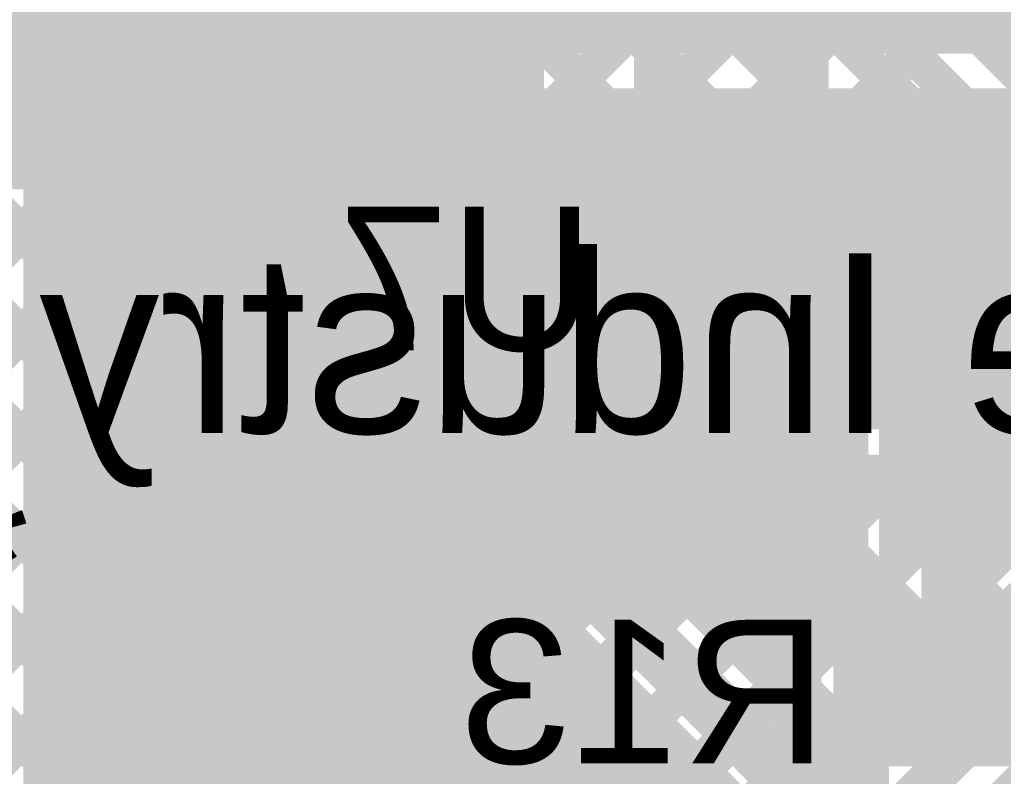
# Model space of a CAD drawing. Header units: millimetres. Extents: x -0.33 to 3.26, y -0.12 to 2.83.
# Drawn here: x -0.068 to 0.2059, y 0.6034 to 0.8141 of the extents above; entities that cross this region are included whole.
import ezdxf

# ---------------------------------------------------------------- set-up
doc = ezdxf.new("R2010")
doc.units = ezdxf.units.MM
doc.header["$MEASUREMENT"] = 0
for name, color, linetype in [('BottomLayer', 5, 'Continuous'), ('BottomOverlay', 54, 'Continuous'), ('BottomPaste', 16, 'Continuous'), ('BottomSolder', 6, 'Continuous'), ('TopLayer', 1, 'Continuous'), ('TopOverlay', 2, 'Continuous'), ('TopPaste', 8, 'Continuous'), ('TopSolder', 216, 'Continuous'), ('ViaHoleLayer', 16, 'Continuous')]:
    doc.layers.add(name, color=color, linetype=linetype)
doc.styles.add('Agency FB', font='', dxfattribs={"height": 0.2})
doc.styles.add('Arial', font='', dxfattribs={"height": 0.2})
doc.styles.get('Agency FB').set_extended_font_data('Agency FB')
doc.styles.get('Arial').set_extended_font_data('Arial')

# ---------------------------------------------------------------- blocks, each defined once
blk = doc.blocks.new('PS2801C_1_F3_A_B_5')
at = {"layer": 'BottomLayer'}
for points in [[(-0.03937, 0.06772), (0.03937, 0.06772), (0.03937, 0.03228), (-0.03937, 0.03228)], [(0.23622, 0.06772), (0.31496, 0.06772), (0.31496, 0.03228), (0.23622, 0.03228)], [(-0.03937, 0.01772), (0.03937, 0.01772), (0.03937, -0.01772), (-0.03937, -0.01772)], [(0.23622, 0.01772), (0.31496, 0.01772), (0.31496, -0.01772), (0.23622, -0.01772)]]:
    blk.add_hatch(color=5, dxfattribs=at).paths.add_polyline_path(points)
at = {"layer": 'BottomPaste'}
for points in [[(-0.03937, 0.06772), (0.03937, 0.06772), (0.03937, 0.03228), (-0.03937, 0.03228)], [(0.23622, 0.06772), (0.31496, 0.06772), (0.31496, 0.03228), (0.23622, 0.03228)], [(-0.03937, 0.01772), (0.03937, 0.01772), (0.03937, -0.01772), (-0.03937, -0.01772)], [(0.23622, 0.01772), (0.31496, 0.01772), (0.31496, -0.01772), (0.23622, -0.01772)]]:
    blk.add_hatch(color=16, dxfattribs=at).paths.add_polyline_path(points)
at = {"layer": 'BottomSolder'}
for points in [[(-0.04337, 0.07172), (0.04337, 0.07172), (0.04337, 0.02828), (-0.04337, 0.02828)], [(0.23222, 0.07172), (0.31896, 0.07172), (0.31896, 0.02828), (0.23222, 0.02828)], [(-0.04337, 0.02172), (0.04337, 0.02172), (0.04337, -0.02172), (-0.04337, -0.02172)], [(0.23222, 0.02172), (0.31896, 0.02172), (0.31896, -0.02172), (0.23222, -0.02172)]]:
    blk.add_hatch(color=6, dxfattribs=at).paths.add_polyline_path(points)
at = {"layer": 'BottomOverlay', "const_width": 0.01}
for points in [[(0.017, 0.085), (0.259, 0.085)], [(0.017, -0.035), (0.259, -0.035)]]:
    blk.add_lwpolyline(points, dxfattribs=at)
at = {"layer": 'BottomOverlay'}
for points, const_width in [([(0.0145, 0.085, 1), (0.0195, 0.085, 1)], 0.005), ([(0.2565, 0.085, 1), (0.2615, 0.085, 1)], 0.005), ([(-0.01993, -0.038, 1), (-0.03407, -0.038, 1)], 0.01575), ([(-0.03801, -0.038, 1), (-0.03013, -0.038, 1)], 0.00787), ([(-0.02387, -0.038, 1), (-0.01599, -0.038, 1)], 0.00787), ([(0.0145, -0.035, 1), (0.0195, -0.035, 1)], 0.005), ([(0.2565, -0.035, 1), (0.2615, -0.035, 1)], 0.005)]:
    blk.add_lwpolyline(points, format="xyb", close=True, dxfattribs=dict(at, const_width=const_width))
blk = doc.blocks.new('R__0603_B_39')
at = {"layer": 'BottomLayer'}
for points in [[(-0.015, 0.0175), (-0.015, -0.0175), (-0.045, -0.0175), (-0.045, 0.0175)], [(0.045, 0.0175), (0.045, -0.0175), (0.015, -0.0175), (0.015, 0.0175)]]:
    blk.add_hatch(color=5, dxfattribs=at).paths.add_polyline_path(points)
at = {"layer": 'BottomPaste'}
for points in [[(-0.015, 0.0175), (-0.015, -0.0175), (-0.045, -0.0175), (-0.045, 0.0175)], [(0.045, 0.0175), (0.045, -0.0175), (0.015, -0.0175), (0.015, 0.0175)]]:
    blk.add_hatch(color=16, dxfattribs=at).paths.add_polyline_path(points)
at = {"layer": 'BottomSolder'}
for points in [[(-0.011, 0.0215), (-0.011, -0.0215), (-0.049, -0.0215), (-0.049, 0.0215)], [(0.049, 0.0215), (0.049, -0.0215), (0.011, -0.0215), (0.011, 0.0215)]]:
    blk.add_hatch(color=6, dxfattribs=at).paths.add_polyline_path(points)
at = {"layer": 'BottomOverlay', "const_width": 0.01}
for points in [[(-0.052, 0.024), (0.052, 0.024)], [(-0.052, 0.024), (-0.052, -0.024)], [(0.052, 0.024), (0.052, -0.024)], [(-0.052, -0.024), (0.052, -0.024)]]:
    blk.add_lwpolyline(points, dxfattribs=at)
at = {"layer": 'BottomOverlay', "const_width": 0.005}
for points in [[(-0.0545, 0.024, 1), (-0.0495, 0.024, 1)], [(-0.0545, 0.024, 1), (-0.0495, 0.024, 1)], [(0.0495, 0.024, 1), (0.0545, 0.024, 1)], [(0.0495, 0.024, 1), (0.0545, 0.024, 1)], [(-0.0545, -0.024, 1), (-0.0495, -0.024, 1)], [(-0.0545, -0.024, 1), (-0.0495, -0.024, 1)], [(0.0495, -0.024, 1), (0.0545, -0.024, 1)], [(0.0495, -0.024, 1), (0.0545, -0.024, 1)]]:
    blk.add_lwpolyline(points, format="xyb", close=True, dxfattribs=at)
blk = doc.blocks.new('R__0402_52')
at = {"layer": 'TopLayer'}
for points in [[(-0.0275, -0.0125), (-0.0275, 0.0125), (-0.0095, 0.0125), (-0.0095, -0.0125)], [(0.0095, -0.0125), (0.0095, 0.0125), (0.0275, 0.0125), (0.0275, -0.0125)]]:
    blk.add_hatch(color=1, dxfattribs=at).paths.add_polyline_path(points)
at = {"layer": 'TopPaste'}
for points in [[(-0.0275, -0.0125), (-0.0275, 0.0125), (-0.0095, 0.0125), (-0.0095, -0.0125)], [(0.0095, -0.0125), (0.0095, 0.0125), (0.0275, 0.0125), (0.0275, -0.0125)]]:
    blk.add_hatch(color=8, dxfattribs=at).paths.add_polyline_path(points)
at = {"layer": 'TopSolder'}
for points in [[(-0.0315, -0.0165), (-0.0315, 0.0165), (-0.0055, 0.0165), (-0.0055, -0.0165)], [(0.0055, -0.0165), (0.0055, 0.0165), (0.0315, 0.0165), (0.0315, -0.0165)]]:
    blk.add_hatch(color=216, dxfattribs=at).paths.add_polyline_path(points)
at = {"layer": 'TopOverlay', "const_width": 0.005}
for points in [[(-0.0325, -0.0175), (-0.0325, 0.0175)], [(-0.0085, 0.0175), (-0.0325, 0.0175)], [(0.0325, 0.0175), (0.0085, 0.0175)], [(0.0325, -0.0175), (0.0325, 0.0175)], [(-0.0085, -0.0175), (-0.0325, -0.0175)], [(0.0325, -0.0175), (0.0085, -0.0175)]]:
    blk.add_lwpolyline(points, dxfattribs=at)
at = {"layer": 'TopOverlay', "const_width": 0.0025}
for points in [[(-0.03375, 0.0175, 1), (-0.03125, 0.0175, 1)], [(-0.03375, 0.0175, 1), (-0.03125, 0.0175, 1)], [(-0.00975, 0.0175, 1), (-0.00725, 0.0175, 1)], [(0.00725, 0.0175, 1), (0.00975, 0.0175, 1)], [(0.03125, 0.0175, 1), (0.03375, 0.0175, 1)], [(0.03125, 0.0175, 1), (0.03375, 0.0175, 1)], [(-0.03375, -0.0175, 1), (-0.03125, -0.0175, 1)], [(-0.03375, -0.0175, 1), (-0.03125, -0.0175, 1)], [(-0.00975, -0.0175, 1), (-0.00725, -0.0175, 1)], [(0.00725, -0.0175, 1), (0.00975, -0.0175, 1)], [(0.03125, -0.0175, 1), (0.03375, -0.0175, 1)], [(0.03125, -0.0175, 1), (0.03375, -0.0175, 1)]]:
    blk.add_lwpolyline(points, format="xyb", close=True, dxfattribs=at)
blk = doc.blocks.new('SOT23_3_69')
at = {"layer": 'TopLayer'}
for points in [[(0.01574, 0.02657), (-0.01575, 0.02657), (-0.01575, 0.05807), (0.01574, 0.05807)], [(-0.02166, -0.05807), (-0.05316, -0.05807), (-0.05316, -0.02657), (-0.02166, -0.02657)], [(0.05314, -0.05807), (0.02165, -0.05807), (0.02165, -0.02657), (0.05314, -0.02657)]]:
    blk.add_hatch(color=1, dxfattribs=at).paths.add_polyline_path(points)
at = {"layer": 'TopPaste'}
for points in [[(0.01574, 0.02657), (-0.01575, 0.02657), (-0.01575, 0.05807), (0.01574, 0.05807)], [(-0.02166, -0.05807), (-0.05316, -0.05807), (-0.05316, -0.02657), (-0.02166, -0.02657)], [(0.05314, -0.05807), (0.02165, -0.05807), (0.02165, -0.02657), (0.05314, -0.02657)]]:
    blk.add_hatch(color=8, dxfattribs=at).paths.add_polyline_path(points)
at = {"layer": 'TopSolder'}
for points in [[(0.01974, 0.02257), (-0.01975, 0.02257), (-0.01975, 0.06207), (0.01974, 0.06207)], [(-0.01766, -0.06207), (-0.05716, -0.06207), (-0.05716, -0.02257), (-0.01766, -0.02257)], [(0.05714, -0.06207), (0.01765, -0.06207), (0.01765, -0.02257), (0.05714, -0.02257)]]:
    blk.add_hatch(color=216, dxfattribs=at).paths.add_polyline_path(points)
at = {"layer": 'TopOverlay', "const_width": 0.01}
for points in [[(-0.06401, 0.032), (-0.06401, -0.03)], [(-0.06401, 0.032), (-0.02901, 0.032)], [(0.02899, 0.031), (0.06399, 0.031)], [(0.06399, 0.031), (0.06399, -0.03)], [(-0.01101, -0.032), (0.01099, -0.032)]]:
    blk.add_lwpolyline(points, dxfattribs=at)
at = {"layer": 'TopOverlay'}
for points, const_width in [([(-0.06651, 0.032, 1), (-0.06151, 0.032, 1)], 0.005), ([(-0.06651, 0.032, 1), (-0.06151, 0.032, 1)], 0.005), ([(-0.03151, 0.032, 1), (-0.02651, 0.032, 1)], 0.005), ([(0.02649, 0.031, 1), (0.03149, 0.031, 1)], 0.005), ([(0.06149, 0.031, 1), (0.06649, 0.031, 1)], 0.005), ([(0.06149, 0.031, 1), (0.06649, 0.031, 1)], 0.005), ([(-0.06651, -0.03, 1), (-0.06151, -0.03, 1)], 0.005), ([(-0.01351, -0.032, 1), (-0.00851, -0.032, 1)], 0.005), ([(0.00849, -0.032, 1), (0.01349, -0.032, 1)], 0.005), ([(0.06149, -0.03, 1), (0.06649, -0.03, 1)], 0.005), ([(-0.06409, -0.068, 1), (-0.07393, -0.068, 1)], 0.00984), ([(-0.07639, -0.068, 1), (-0.07147, -0.068, 1)], 0.00492), ([(-0.06655, -0.068, 1), (-0.06162, -0.068, 1)], 0.00492)]:
    blk.add_lwpolyline(points, format="xyb", close=True, dxfattribs=dict(at, const_width=const_width))
blk = doc.blocks.new('T________B_____12_P___95')
at = {"layer": 'TopOverlay', "const_width": 0.01}
for points in [[(2.325, 0.164), (-0.105, 0.164)], [(0.56339, 0.1402), (0.58216, 0.12143)], [(0.63748, 0.1402), (0.61871, 0.12143)], [(0.58216, 0.12143), (0.61871, 0.12143)]]:
    blk.add_lwpolyline(points, dxfattribs=at)
at = {"layer": 'TopOverlay', "const_width": 0.005}
for points in [[(0.56089, 0.1402, 1), (0.56589, 0.1402, 1)], [(0.63498, 0.1402, 1), (0.63998, 0.1402, 1)], [(0.57966, 0.12143, 1), (0.58466, 0.12143, 1)], [(0.57966, 0.12143, 1), (0.58466, 0.12143, 1)], [(0.61621, 0.12143, 1), (0.62121, 0.12143, 1)], [(0.61621, 0.12143, 1), (0.62121, 0.12143, 1)]]:
    blk.add_lwpolyline(points, format="xyb", close=True, dxfattribs=at)

msp = doc.modelspace()

# ---------------------------------------------------------------- hatches: boundary and pattern name
at = {"layer": 'BottomLayer'}
for points in [[(-0.067, 0.128), (0.078, 0.128), (0.078, 2.405), (-0.067, 2.405)], [(0.064, 0.64759), (0.1635, 0.64759), (0.1635, 0.76359), (0.064, 0.76359)]]:
    msp.add_hatch(color=5, dxfattribs=at).paths.add_polyline_path(points)
h = msp.add_hatch(color=5, dxfattribs=at)
edge = h.paths.add_edge_path()
edge.add_arc((0, 0.6606), 0.01181, 0, 360)
at = {"layer": 'TopLayer'}
for points in [[(0.01993, 0.8046), (0.38493, 0.8046), (0.38493, 0.8476), (0.01993, 0.8476)], [(-0.09514, 0.76683), (-0.02714, 0.76683), (-0.02714, 0.80781), (-0.09514, 0.80781)], [(0.022, 0.7), (0.37, 0.7), (0.37, 0.795), (0.022, 0.795)]]:
    msp.add_hatch(color=1, dxfattribs=at).paths.add_polyline_path(points)
h = msp.add_hatch(color=1, dxfattribs=at)
edge = h.paths.add_edge_path()
edge.add_arc((0, 0.6606), 0.01181, 0, 360)
at = {"layer": 'ViaHoleLayer'}
h = msp.add_hatch(color=16, dxfattribs=at)
edge = h.paths.add_edge_path()
edge.add_arc((0, 0.6606), 0.00591, 0, 360)

# ---------------------------------------------------------------- linework, layer by layer
at = {"layer": 'BottomLayer'}
for points, const_width in [([(-0.08, 1.05012), (0.21315, 0.75698)], 0.01), ([(-0.08, 1.02184), (0.18486, 0.75698)], 0.01), ([(-0.08, 0.99356), (0.16328, 0.75027)], 0.01), ([(-0.08, 0.79881), (0.11328, 0.9921)], 0.01), ([(-0.08, 0.96527), (0.16328, 0.72199)], 0.01), ([(-0.08, 0.77053), (0.11328, 0.96381)], 0.01), ([(-0.08, 0.93699), (0.16328, 0.6937)], 0.01), ([(-0.08, 0.74224), (0.11328, 0.93553)], 0.01), ([(-0.08, 0.71396), (0.121, 0.91496)], 0.01), ([(-0.08, 0.9087), (0.16328, 0.66542)], 0.01), ([(-0.08, 0.68568), (0.121, 0.88668)], 0.01), ([(-0.08, 0.88042), (0.1635, 0.63692)], 0.01), ([(0.143, 0.873), (0.242, 0.774)], 0.02), ([(-0.08, 0.65739), (0.12419, 0.86159)], 0.01), ([(0.12748, 0.8574), (0.22, 0.76489)], 0.01), ([(-0.08, 0.85213), (0.1635, 0.60863)], 0.01), ([(-0.08, 0.62911), (0.13789, 0.847)], 0.01), ([(-0.08, 0.60082), (0.15203, 0.83286)], 0.01), ([(-0.08, 0.82385), (0.15972, 0.58413)], 0.01), ([(-0.08, 0.57254), (0.16617, 0.81871)], 0.01), ([(-0.00314, 0.76583), (-0.00314, 0.80883)], 0.025), ([(-0.08, 0.54425), (0.18032, 0.80457)], 0.01), ([(-0.08, 0.79557), (0.1326, 0.58296)], 0.01), ([(-0.08, 0.51597), (0.19446, 0.79043)], 0.01), ([(0.18929, 0.75698), (0.2086, 0.77629)], 0.01), ([(-0.08, 0.76728), (0.12319, 0.56409)], 0.01), ([(0.16328, 0.75698), (0.22, 0.75698)], 0.01), ([(0.16328, 0.65423), (0.16328, 0.75698)], 0.01), ([(-0.08, 0.739), (0.1685, 0.4905)], 0.01), ([(-0.08, 0.48769), (0.16328, 0.73097)], 0.01), ([(-0.08, 0.71071), (0.15521, 0.4755)], 0.01), ([(0.193, 0.62519), (0.193, 0.7056)], 0.02), ([(-0.08, 0.4594), (0.16328, 0.70269)], 0.01), ([(-0.08, 0.68243), (0.12693, 0.4755)], 0.01), ([(-0.08, 0.43112), (0.16328, 0.6744)], 0.01), ([(-0.08, 0.65414), (0.1185, 0.45564)], 0.01), ([(0.16328, 0.65423), (0.171, 0.65423)], 0.01), ([(0.1635, 0.64633), (0.16936, 0.65219)], 0.01), ([(0.1635, 0.65219), (0.171, 0.65219)], 0.01), ([(0.1635, 0.59819), (0.1635, 0.65219)], 0.01), ([(-0.08, 0.40283), (0.1635, 0.64633)], 0.01), ([(-0.08, 0.62586), (0.1169, 0.42896)], 0.01), ([(-0.08, 0.37455), (0.1635, 0.61805)], 0.01)]:
    msp.add_lwpolyline(points, dxfattribs=dict(at, const_width=const_width))
for points, const_width in [([(0.16367, 0.81871, 1), (0.16867, 0.81871, 1)], 0.005), ([(-0.00939, 0.80883, 1), (0.00311, 0.80883, 1)], 0.0125), ([(0.17782, 0.80457, 1), (0.18282, 0.80457, 1)], 0.005), ([(0.19196, 0.79043, 1), (0.19696, 0.79043, 1)], 0.005), ([(0.2061, 0.77629, 1), (0.2111, 0.77629, 1)], 0.005), ([(-0.00939, 0.76583, 1), (0.00311, 0.76583, 1)], 0.0125), ([(0.16078, 0.75698, 1), (0.16578, 0.75698, 1)], 0.005), ([(0.16078, 0.75698, 1), (0.16578, 0.75698, 1)], 0.005), ([(0.18236, 0.75698, 1), (0.18736, 0.75698, 1)], 0.005), ([(0.18679, 0.75698, 1), (0.19179, 0.75698, 1)], 0.005), ([(0.16078, 0.75027, 1), (0.16578, 0.75027, 1)], 0.005), ([(0.16078, 0.73097, 1), (0.16578, 0.73097, 1)], 0.005), ([(0.16078, 0.72199, 1), (0.16578, 0.72199, 1)], 0.005), ([(0.188, 0.7056, 1), (0.198, 0.7056, 1)], 0.01), ([(0.16078, 0.70269, 1), (0.16578, 0.70269, 1)], 0.005), ([(0.16078, 0.6937, 1), (0.16578, 0.6937, 1)], 0.005), ([(0.16078, 0.6744, 1), (0.16578, 0.6744, 1)], 0.005), ([(0.16078, 0.66542, 1), (0.16578, 0.66542, 1)], 0.005), ([(0.16078, 0.65423, 1), (0.16578, 0.65423, 1)], 0.005), ([(0.16078, 0.65423, 1), (0.16578, 0.65423, 1)], 0.005), ([(0.1685, 0.65423, 1), (0.1735, 0.65423, 1)], 0.005), ([(0.161, 0.65219, 1), (0.166, 0.65219, 1)], 0.005), ([(0.161, 0.65219, 1), (0.166, 0.65219, 1)], 0.005), ([(0.16686, 0.65219, 1), (0.17186, 0.65219, 1)], 0.005), ([(0.1685, 0.65219, 1), (0.1735, 0.65219, 1)], 0.005), ([(0.161, 0.64633, 1), (0.166, 0.64633, 1)], 0.005), ([(0.161, 0.64633, 1), (0.166, 0.64633, 1)], 0.005), ([(0.161, 0.63692, 1), (0.166, 0.63692, 1)], 0.005), ([(0.188, 0.62519, 1), (0.198, 0.62519, 1)], 0.01), ([(0.161, 0.61805, 1), (0.166, 0.61805, 1)], 0.005), ([(0.161, 0.60863, 1), (0.166, 0.60863, 1)], 0.005)]:
    msp.add_lwpolyline(points, format="xyb", close=True, dxfattribs=dict(at, const_width=const_width))
at = {"layer": 'TopLayer'}
for points, const_width in [([(-0.035, 0.6995), (0.0145, 0.749)], 0.01), ([(0.0145, 0.749), (0.061, 0.749)], 0.01), ([(-0.0105, 0.69996), (0.01, 0.72046)], 0.01), ([(0.01, 0.688), (0.01, 0.72046)], 0.01), ([(-0.00452, 0.70594), (0.01, 0.69142)], 0.01), ([(-0.0105, 0.6765), (-0.0105, 0.69996)], 0.01), ([(-0.0105, 0.67881), (0.01, 0.69931)], 0.01), ([(0.01, 0.69142), (0.01342, 0.688)], 0.01), ([(-0.057, 0.58139), (0.04961, 0.688)], 0.01), ([(-0.057, 0.55594), (0.07506, 0.688)], 0.01), ([(-0.057, 0.60685), (0.02415, 0.688)], 0.01), ([(-0.057, 0.53048), (0.10052, 0.688)], 0.01), ([(-0.057, 0.50503), (0.12597, 0.688)], 0.01), ([(-0.03507, 0.5015), (0.15143, 0.688)], 0.01), ([(-0.0105, 0.50062), (0.17688, 0.688)], 0.01), ([(-0.00806, 0.4776), (0.20234, 0.688)], 0.01), ([(0.00467, 0.46487), (0.2278, 0.688)], 0.01), ([(0.01, 0.688), (0.382, 0.688)], 0.01), ([(0.01342, 0.688), (0.12607, 0.57535)], 0.01), ([(0.03888, 0.688), (0.14009, 0.58679)], 0.01), ([(0.06433, 0.688), (0.15494, 0.59739)], 0.01), ([(0.08979, 0.688), (0.16767, 0.61012)], 0.01), ([(0.11524, 0.688), (0.18039, 0.62285)], 0.01), ([(0.1407, 0.688), (0.19312, 0.63558)], 0.01), ([(0.16616, 0.688), (0.20585, 0.64831)], 0.01), ([(0.19161, 0.688), (0.22088, 0.65873)], 0.01), ([(-0.0105, 0.68646), (0.21496, 0.461)], 0.01), ([(-0.01281, 0.6765), (-0.0105, 0.67881)], 0.01), ([(-0.057, 0.6765), (-0.0105, 0.6765)], 0.01), ([(-0.057, 0.65776), (-0.03826, 0.6765)], 0.01), ([(-0.057, 0.63231), (-0.01281, 0.6765)], 0.01), ([(-0.057, 0.5015), (-0.057, 0.6765)], 0.01), ([(-0.05145, 0.6765), (0.16405, 0.461)], 0.01), ([(-0.02599, 0.6765), (0.18951, 0.461)], 0.01), ([(-0.035, 0.6605), (-0.0001, 0.6605)], 0.02), ([(-0.057, 0.6566), (0.1386, 0.461)], 0.01), ([(0.14529, 0.58775), (0.21125, 0.6537)], 0.01), ([(0.147, 0.564), (0.224, 0.641)], 0.012), ([(-0.057, 0.63114), (0.11314, 0.461)], 0.01), ([(0.17075, 0.56229), (0.23146, 0.623)], 0.01), ([(-0.057, 0.60569), (0.08769, 0.461)], 0.01)]:
    msp.add_lwpolyline(points, dxfattribs=dict(at, const_width=const_width))
for points, const_width in [([(0.012, 0.749, 1), (0.017, 0.749, 1)], 0.005), ([(0.012, 0.749, 1), (0.017, 0.749, 1)], 0.005), ([(0.0585, 0.749, 1), (0.0635, 0.749, 1)], 0.005), ([(0.0075, 0.72046, 1), (0.0125, 0.72046, 1)], 0.005), ([(0.0075, 0.72046, 1), (0.0125, 0.72046, 1)], 0.005), ([(-0.00702, 0.70594, 1), (-0.00202, 0.70594, 1)], 0.005), ([(-0.0375, 0.6995, 1), (-0.0325, 0.6995, 1)], 0.005), ([(-0.013, 0.69996, 1), (-0.008, 0.69996, 1)], 0.005), ([(-0.013, 0.69996, 1), (-0.008, 0.69996, 1)], 0.005), ([(0.0075, 0.69931, 1), (0.0125, 0.69931, 1)], 0.005), ([(0.0075, 0.69142, 1), (0.0125, 0.69142, 1)], 0.005), ([(0.0075, 0.69142, 1), (0.0125, 0.69142, 1)], 0.005), ([(0.0075, 0.688, 1), (0.0125, 0.688, 1)], 0.005), ([(0.0075, 0.688, 1), (0.0125, 0.688, 1)], 0.005), ([(0.01092, 0.688, 1), (0.01592, 0.688, 1)], 0.005), ([(0.01092, 0.688, 1), (0.01592, 0.688, 1)], 0.005), ([(0.02165, 0.688, 1), (0.02665, 0.688, 1)], 0.005), ([(0.03638, 0.688, 1), (0.04138, 0.688, 1)], 0.005), ([(0.04711, 0.688, 1), (0.0521, 0.688, 1)], 0.005), ([(0.06183, 0.688, 1), (0.06683, 0.688, 1)], 0.005), ([(0.07256, 0.688, 1), (0.07756, 0.688, 1)], 0.005), ([(0.08729, 0.688, 1), (0.09229, 0.688, 1)], 0.005), ([(0.09802, 0.688, 1), (0.10302, 0.688, 1)], 0.005), ([(0.11274, 0.688, 1), (0.11774, 0.688, 1)], 0.005), ([(0.12347, 0.688, 1), (0.12847, 0.688, 1)], 0.005), ([(0.1382, 0.688, 1), (0.1432, 0.688, 1)], 0.005), ([(0.14893, 0.688, 1), (0.15393, 0.688, 1)], 0.005), ([(0.16366, 0.688, 1), (0.16866, 0.688, 1)], 0.005), ([(0.17438, 0.688, 1), (0.17938, 0.688, 1)], 0.005), ([(0.18911, 0.688, 1), (0.19411, 0.688, 1)], 0.005), ([(0.19984, 0.688, 1), (0.20484, 0.688, 1)], 0.005), ([(-0.013, 0.68646, 1), (-0.008, 0.68646, 1)], 0.005), ([(-0.013, 0.67881, 1), (-0.008, 0.67881, 1)], 0.005), ([(-0.013, 0.67881, 1), (-0.008, 0.67881, 1)], 0.005), ([(-0.0595, 0.6765, 1), (-0.0545, 0.6765, 1)], 0.005), ([(-0.0595, 0.6765, 1), (-0.0545, 0.6765, 1)], 0.005), ([(-0.05395, 0.6765, 1), (-0.04895, 0.6765, 1)], 0.005), ([(-0.04076, 0.6765, 1), (-0.03576, 0.6765, 1)], 0.005), ([(-0.02849, 0.6765, 1), (-0.02349, 0.6765, 1)], 0.005), ([(-0.01531, 0.6765, 1), (-0.01031, 0.6765, 1)], 0.005), ([(-0.01531, 0.6765, 1), (-0.01031, 0.6765, 1)], 0.005), ([(-0.013, 0.6765, 1), (-0.008, 0.6765, 1)], 0.005), ([(-0.013, 0.6765, 1), (-0.008, 0.6765, 1)], 0.005), ([(-0.04, 0.6605, 1), (-0.03, 0.6605, 1)], 0.01), ([(-0.0051, 0.6605, 1), (0.0049, 0.6605, 1)], 0.01), ([(-0.0595, 0.65776, 1), (-0.0545, 0.65776, 1)], 0.005), ([(-0.0595, 0.6566, 1), (-0.0545, 0.6566, 1)], 0.005), ([(0.20335, 0.64831, 1), (0.20835, 0.64831, 1)], 0.005), ([(0.19062, 0.63558, 1), (0.19562, 0.63558, 1)], 0.005), ([(-0.0595, 0.63231, 1), (-0.0545, 0.63231, 1)], 0.005), ([(-0.0595, 0.63114, 1), (-0.0545, 0.63114, 1)], 0.005), ([(0.17789, 0.62285, 1), (0.18289, 0.62285, 1)], 0.005), ([(0.16517, 0.61012, 1), (0.17017, 0.61012, 1)], 0.005), ([(-0.0595, 0.60685, 1), (-0.0545, 0.60685, 1)], 0.005), ([(-0.0595, 0.60569, 1), (-0.0545, 0.60569, 1)], 0.005)]:
    msp.add_lwpolyline(points, format="xyb", close=True, dxfattribs=dict(at, const_width=const_width))

# ---------------------------------------------------------------- block references
for name, p, rotation in [('T________B_____12_P___95', (0.311, 0.148), 90), ('PS2801C_1_F3_A_B_5', (0.193, 0.7056), 90), ('SOT23_3_69', (-0.00464, 0.78683), 90), ('R__0402_52', (-0.035, 0.679), 270), ('R__0603_B_39', (0.193, 0.59519), 90)]:
    msp.add_blockref(name, p, dxfattribs=dict(rotation=rotation))

# ---------------------------------------------------------------- texts
at = {"layer": 'BottomOverlay', "style": 'Arial', "text_generation_flag": 2}
for s, p in [('U7', (0.092, 0.722)), ('R13', (0.157, 0.607))]:
    msp.add_text(s, height=0.04, dxfattribs=at).set_placement(p)
at = {"layer": 'BottomOverlay', "style": 'Agency FB', "text_generation_flag": 2}
msp.add_text('Manufacturing Security Solutions for the Self Storage Industry', height=0.05, rotation=360, dxfattribs=at).set_placement((1.766, 0.699))
at = {"layer": 'TopOverlay', "style": 'Arial'}
for s, height, rotation, p in [('IN_1', 0.1, 90, (0.12833, 0.656)), ('Y_1', 0.1, 90, (0.12633, 0.469)), ('*', 0.04, 360, (-0.087, 0.643))]:
    msp.add_text(s, height=height, rotation=rotation, dxfattribs=at).set_placement(p)

doc.saveas('drawing.dxf')
